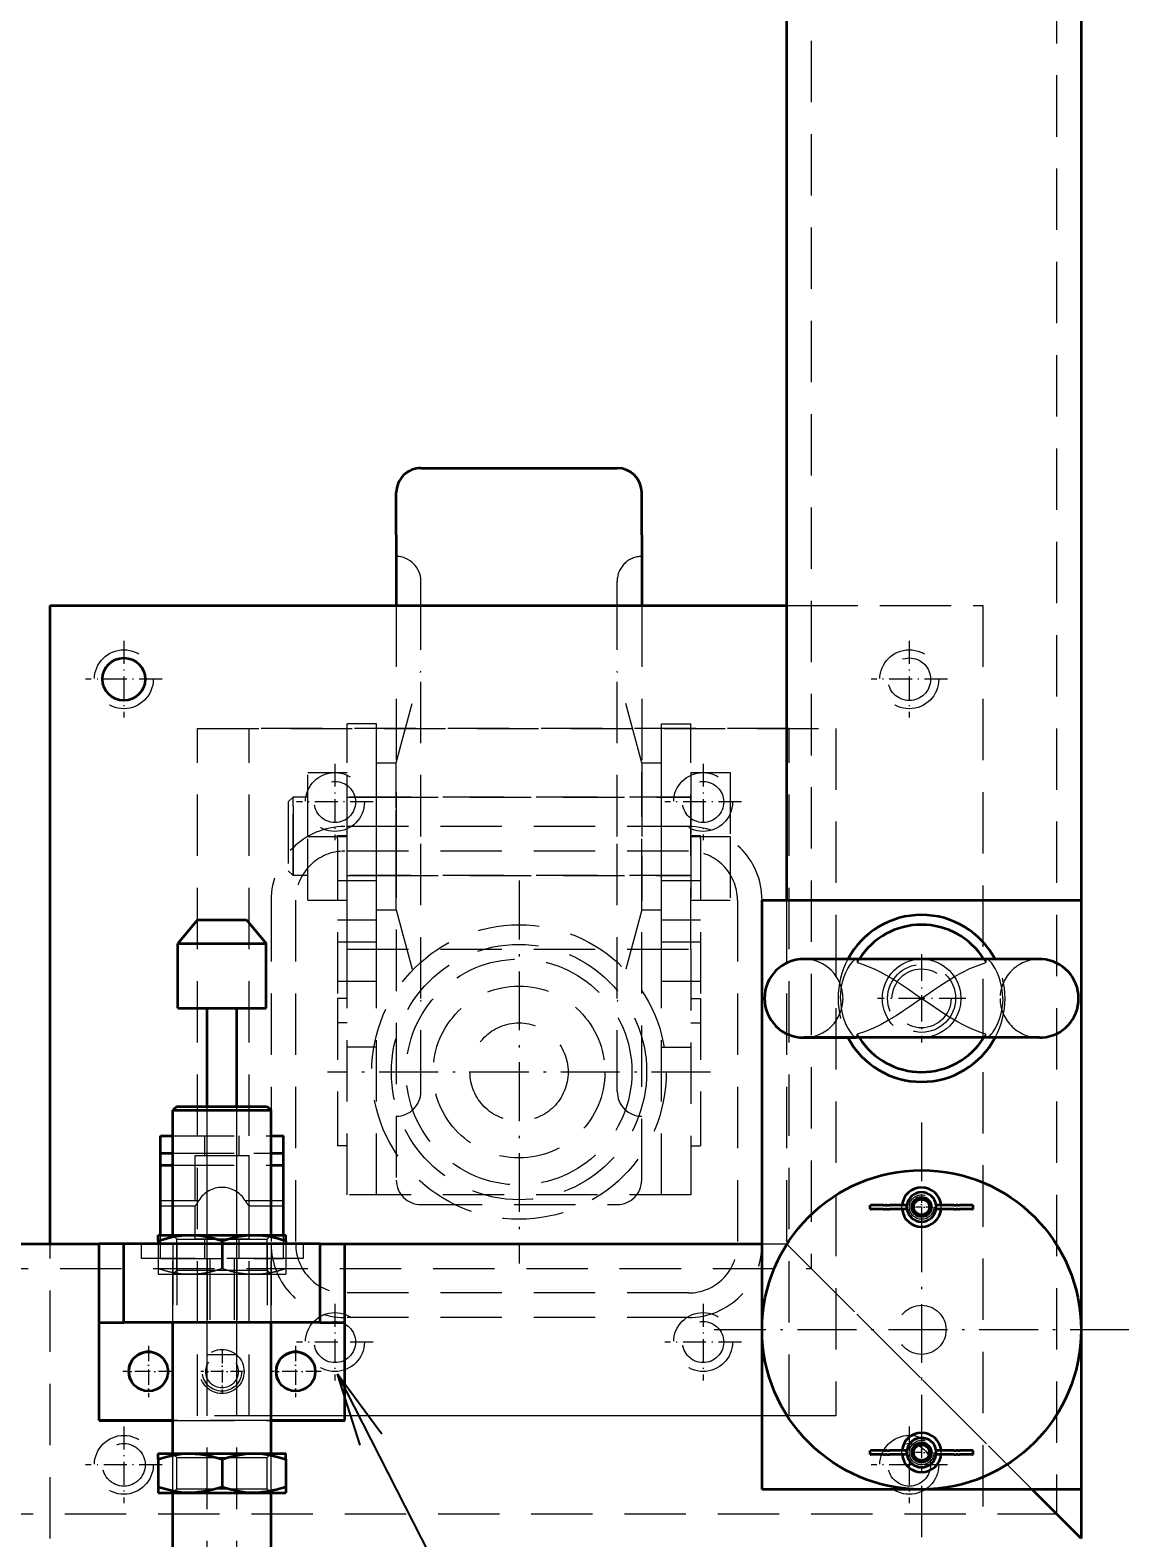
# Model space of a CAD drawing. Header units: millimetres. Extents: x -10155 to 20189, y -25550 to -22580.
# Drawn here: x -8830.3 to -8603.3, y -23854.9 to -23547.8 of the extents above; entities that cross this region are included whole.
import ezdxf

# ---------------------------------------------------------------- set-up
doc = ezdxf.new("R2010")
doc.units = ezdxf.units.MM
for name, pattern in [('CENTER-HOKUTO', [23, 20, -1, 1, -1]), ('DASHDOT', [18.5, 12, -3, 0.5, -3]), ('DASHSPACE', [30, 12, -18]), ('HIDDEN-HOKUTO', [3.8, 2.5, -1.3])]:
    doc.linetypes.add(name, pattern=pattern)
doc.layers.add('AM_7', color=2, linetype='CENTER-HOKUTO', lineweight=30)
doc.layers.add('AM_HID', color=1, linetype='HIDDEN-HOKUTO', lineweight=25)
doc.layers.add('word_dim', color=253, linetype='Continuous')
doc.styles.get("Standard").update_dxf_attribs({"font": 'romans.shx', "bigfont": 'bigfont.shx'})
doc.dimstyles.new('RS-1-5', dxfattribs={"dimscale": 5, "dimtxt": 3.5, "dimasz": 3, "dimexe": 1, "dimexo": 0, "dimgap": 1, "dimtad": 3, "dimdsep": 46, "dimtxsty": 'Standard', "dimblk1": 'OPEN', "dimblk2": 'OPEN', "dimsah": 1, "dimcen": 0, "dimclrd": 256, "dimclre": 256, "dimclrt": 3, "dimadec": 0, "dimazin": 0, "dimtfac": 1, "dimtmove": 0, "dimatfit": 3, "dimldrblk": 'OPEN', "dimfxl": 0, "dimtolj": 1, "dimtzin": 0, "dimarcsym": 0})

# ---------------------------------------------------------------- blocks, each defined once
blk = doc.blocks.new('_Open')
at = {"color": 0, "lineweight": -2}
for p, q in [((-1, 0.1667), (0, 0)), ((-1, -0.1667), (0, 0)), ((0, 0), (-1, 0))]:
    blk.add_line(p, q, dxfattribs=at)
blk = doc.blocks.new('*D754')
at = {"layer": 'DEFPOINTS', "color": 0, "ltscale": 2}
for p in [(-8616.25, -22750.69), (-9696.25, -23547.81), (-8616.25, -23589.18)]:
    blk.add_point(p, dxfattribs=at)
at = {"layer": 'word_dim', "lineweight": -2, "ltscale": 2}
for p, q in [((-9696.25, -23547.81), (-9696.25, -22745.69)), ((-8616.25, -23589.18), (-8616.25, -22745.69)), ((-9681.25, -22750.69), (-8631.25, -22750.69))]:
    blk.add_line(p, q, dxfattribs=at)
at = {"layer": 'word_dim', "lineweight": -2, "ltscale": 2, "xscale": 15, "yscale": 15, "zscale": 15, "rotation": 180}
blk.add_blockref('_Open', (-9696.25, -22750.69), dxfattribs=at)
at = {"layer": 'word_dim', "lineweight": -2, "ltscale": 2, "xscale": 15, "yscale": 15, "zscale": 15}
blk.add_blockref('_Open', (-8616.25, -22750.69), dxfattribs=at)
at = {"layer": 'word_dim', "color": 3, "ltscale": 2, "insert": (-9156.25, -22736.94), "char_height": 17.5, "attachment_point": 5}
blk.add_mtext('\\A1;1080', dxfattribs=at)
blk = doc.blocks.new('aa1')
for p, q in [((0, 0), (-1, 0)), ((-0.4, 0.0667), (0, 0)), ((-0.4, -0.0667), (0, 0))]:
    blk.add_line(p, q)
blk = doc.blocks.new('aa2')
blk.add_circle((0, 0), 1)
blk = doc.blocks.new('*D785')
at = {"layer": 'DEFPOINTS', "color": 0, "linetype": 'Continuous', "ltscale": 2}
for p in [(-8767.74, -23821.54), (-8640.76, -24069.79), (-8640.76, -24069.79)]:
    blk.add_point(p, dxfattribs=at)
at = {"layer": 'word_dim', "linetype": 'Continuous', "lineweight": -2, "ltscale": 2}
blk.add_line((-8750.66, -23854.92), (-8657.84, -24036.4), dxfattribs=at)
at = {"layer": 'word_dim', "linetype": 'Continuous', "lineweight": -2, "ltscale": 2, "xscale": 37.5, "yscale": 37.5, "zscale": 37.5}
for name, p, rotation in [('aa1', (-8767.74, -23821.54), 117.0889153060682), ('aa2', (-8640.76, -24069.79), 297.0889153060682)]:
    blk.add_blockref(name, p, dxfattribs=dict(at, rotation=rotation))
at = {"layer": 'word_dim', "color": 3, "linetype": 'Continuous', "ltscale": 2, "insert": (-8704.25, -23945.66), "char_height": 0.000005, "attachment_point": 5, "rotation": 297.0889}
blk.add_mtext('\\A1;278.84', dxfattribs=at)

msp = doc.modelspace()

# ---------------------------------------------------------------- linework, layer by layer
at = {"color": 7, "lineweight": 35}
for p, q in [((-8616.248, -23140.004), (-8616.248, -23725.004)), ((-8676.248, -23355.504), (-8676.248, -23725.004)), ((-8750.746, -23637.004), (-8710.746, -23637.004)), ((-8826.248, -23665.004), (-8676.248, -23665.004)), ((-8826.248, -23795.004), (-8826.248, -23665.004)), ((-8681.248, -23725.004), (-8616.248, -23725.004)), ((-8681.248, -23812.495), (-8681.248, -23725.004)), ((-8616.248, -23725.004), (-8616.248, -23845.004)), ((-8624.748, -23737.004), (-8672.748, -23737.004)), ((-8624.748, -23753.004), (-8672.748, -23753.004)), ((-8801.248, -23793.204), (-8801.248, -23767.804)), ((-8781.248, -23793.204), (-8781.248, -23767.804)), ((-8861.248, -23795.004), (-8816.248, -23795.004)), ((-8771.248, -23795.004), (-8811.248, -23795.004)), ((-8766.248, -23795.004), (-8681.248, -23795.004)), ((-8766.248, -23831.004), (-8766.248, -23795.004)), ((-8816.248, -23831.004), (-8816.248, -23811.004)), ((-8771.248, -23811.004), (-8811.248, -23811.004)), ((-8801.248, -23837.704), (-8801.248, -23811.004)), ((-8781.248, -23837.704), (-8781.248, -23811.004)), ((-8766.248, -23831.004), (-8766.248, -23811.004)), ((-8681.248, -23845.004), (-8681.248, -23812.513)), ((-8801.248, -23867.204), (-8801.248, -23845.704)), ((-8781.248, -23867.204), (-8781.248, -23845.704)), ((-8616.248, -23845.004), (-8681.248, -23845.004))]:
    msp.add_line(p, q, dxfattribs=at)
at = {"color": 7, "lineweight": 35, "ltscale": 0.079717}
msp.add_line((-8755.746, -23645.193), (-8755.746, -23642.004), dxfattribs=at)
at = {"color": 7, "lineweight": 35, "ltscale": 0.01646}
msp.add_line((-8705.746, -23642.662), (-8705.746, -23642.004), dxfattribs=at)
at = {"color": 7, "lineweight": 35, "ltscale": 0.197771}
msp.add_line((-8705.746, -23650.573), (-8705.746, -23642.662), dxfattribs=at)
at = {"color": 7, "lineweight": 35, "ltscale": 0.134513}
msp.add_line((-8755.746, -23650.573), (-8755.746, -23645.193), dxfattribs=at)
at = {"color": 7, "lineweight": 35, "ltscale": 0.36077}
msp.add_line((-8755.746, -23650.573), (-8755.746, -23665.004), dxfattribs=at)
at = {"color": 7, "lineweight": 35, "ltscale": 0.360763}
msp.add_line((-8705.746, -23650.573), (-8705.746, -23665.004), dxfattribs=at)
at = {"color": 7, "lineweight": 35, "ltscale": 0.156205}
for p, q in [((-8796.248, -23729.004), (-8800.248, -23733.804)), ((-8786.248, -23729.004), (-8782.248, -23733.804))]:
    msp.add_line(p, q, dxfattribs=at)
at = {"color": 7, "lineweight": 35, "ltscale": 0.125}
for p, q in [((-8796.248, -23729.004), (-8791.248, -23729.004)), ((-8791.248, -23729.004), (-8786.248, -23729.004)), ((-8811.248, -23795.004), (-8816.248, -23795.004)), ((-8771.248, -23795.004), (-8766.248, -23795.004)), ((-8816.248, -23811.004), (-8811.248, -23811.004)), ((-8771.248, -23811.004), (-8766.248, -23811.004))]:
    msp.add_line(p, q, dxfattribs=at)
at = {"color": 7, "lineweight": 35, "ltscale": 0.224994}
for p, q in [((-8800.248, -23733.804), (-8791.248, -23733.804)), ((-8800.248, -23747.004), (-8791.248, -23747.004))]:
    msp.add_line(p, q, dxfattribs=at)
at = {"color": 7, "lineweight": 35, "ltscale": 0.33}
for p, q in [((-8800.248, -23747.004), (-8800.248, -23733.804)), ((-8782.248, -23747.004), (-8782.248, -23733.804))]:
    msp.add_line(p, q, dxfattribs=at)
at = {"color": 7, "lineweight": 35, "ltscale": 0.225006}
for p, q in [((-8791.248, -23733.804), (-8782.248, -23733.804)), ((-8791.248, -23747.004), (-8782.248, -23747.004))]:
    msp.add_line(p, q, dxfattribs=at)
at = {"color": 7, "lineweight": 35, "ltscale": 0.5}
for p, q in [((-8794.248, -23767.004), (-8794.248, -23747.004)), ((-8788.248, -23767.004), (-8788.248, -23747.004))]:
    msp.add_line(p, q, dxfattribs=at)
at = {"color": 7, "lineweight": 35, "ltscale": 0.267249}
msp.add_line((-8672.748, -23753.004), (-8662.058, -23753.004), dxfattribs=at)
at = {"color": 7, "lineweight": 35, "ltscale": 0.267236}
msp.add_line((-8624.748, -23753.004), (-8635.437, -23753.004), dxfattribs=at)
at = {"color": 7, "lineweight": 35, "ltscale": 0.028285}
msp.add_line((-8800.447, -23767.004), (-8801.248, -23767.804), dxfattribs=at)
at = {"color": 7, "lineweight": 35, "ltscale": 0.229993}
msp.add_line((-8800.447, -23767.004), (-8791.248, -23767.004), dxfattribs=at)
at = {"color": 7, "lineweight": 35, "ltscale": 0.230011}
msp.add_line((-8791.248, -23767.004), (-8782.047, -23767.004), dxfattribs=at)
at = {"color": 7, "lineweight": 35, "ltscale": 0.028281}
msp.add_line((-8782.047, -23767.004), (-8781.248, -23767.804), dxfattribs=at)
at = {"color": 7, "lineweight": 35, "ltscale": 0.249988}
msp.add_line((-8801.248, -23767.804), (-8791.248, -23767.804), dxfattribs=at)
at = {"color": 7, "lineweight": 35, "ltscale": 0.250012}
msp.add_line((-8791.248, -23767.804), (-8781.248, -23767.804), dxfattribs=at)
at = {"color": 7, "lineweight": 35, "ltscale": 0.0875}
for p, q in [((-8803.748, -23776.504), (-8803.748, -23773.004)), ((-8778.748, -23776.504), (-8778.748, -23773.004))]:
    msp.add_line(p, q, dxfattribs=at)
at = {"color": 7, "lineweight": 35, "ltscale": 0.0625}
for p, q in [((-8803.748, -23773.004), (-8801.248, -23773.004)), ((-8781.248, -23773.004), (-8778.748, -23773.004)), ((-8803.748, -23776.504), (-8801.248, -23776.504)), ((-8803.748, -23779.004), (-8803.748, -23776.504)), ((-8781.248, -23776.504), (-8778.748, -23776.504)), ((-8803.748, -23779.004), (-8801.248, -23779.004)), ((-8781.248, -23779.004), (-8778.748, -23779.004))]:
    msp.add_line(p, q, dxfattribs=at)
at = {"color": 7, "lineweight": 35, "ltscale": 0.24179}
msp.add_line((-8778.748, -23786.175), (-8778.748, -23776.504), dxfattribs=at)
at = {"color": 7, "lineweight": 35, "ltscale": 0.355}
for p, q in [((-8803.748, -23793.204), (-8803.748, -23779.004)), ((-8778.748, -23793.204), (-8778.748, -23779.004))]:
    msp.add_line(p, q, dxfattribs=at)
at = {"color": 7, "lineweight": 35, "ltscale": 0.003857}
for p, q in [((-8659.248, -23787.104), (-8659.093, -23787.104)), ((-8659.248, -23787.904), (-8659.093, -23787.904)), ((-8659.248, -23837.104), (-8659.093, -23837.104)), ((-8659.248, -23837.904), (-8659.093, -23837.904))]:
    msp.add_line(p, q, dxfattribs=at)
at = {"color": 7, "lineweight": 35, "ltscale": 0.02}
for p, q in [((-8659.248, -23787.904), (-8659.248, -23787.104)), ((-8651.748, -23787.904), (-8651.748, -23787.104)), ((-8645.748, -23787.904), (-8645.748, -23787.104)), ((-8638.248, -23787.904), (-8638.248, -23787.104)), ((-8659.248, -23837.904), (-8659.248, -23837.104)), ((-8651.748, -23837.904), (-8651.748, -23837.104)), ((-8645.748, -23837.904), (-8645.748, -23837.104)), ((-8638.248, -23837.904), (-8638.248, -23837.104))]:
    msp.add_line(p, q, dxfattribs=at)
at = {"color": 7, "lineweight": 35, "ltscale": 0.064807}
for p, q in [((-8656.501, -23787.104), (-8659.093, -23787.104)), ((-8656.501, -23787.904), (-8659.093, -23787.904)), ((-8656.501, -23837.104), (-8659.093, -23837.104)), ((-8656.501, -23837.904), (-8659.093, -23837.904))]:
    msp.add_line(p, q, dxfattribs=at)
at = {"color": 7, "lineweight": 35, "ltscale": 0.009705}
for p, q in [((-8656.501, -23787.104), (-8656.113, -23787.104)), ((-8656.501, -23787.904), (-8656.113, -23787.904)), ((-8656.501, -23837.104), (-8656.113, -23837.104)), ((-8656.501, -23837.904), (-8656.113, -23837.904))]:
    msp.add_line(p, q, dxfattribs=at)
at = {"color": 7, "lineweight": 35, "ltscale": 0.007141}
for p, q in [((-8655.827, -23787.104), (-8656.113, -23787.104)), ((-8655.827, -23787.904), (-8656.113, -23787.904)), ((-8641.382, -23787.104), (-8641.668, -23787.104)), ((-8641.382, -23787.904), (-8641.668, -23787.904)), ((-8655.827, -23837.104), (-8656.113, -23837.104)), ((-8655.827, -23837.904), (-8656.113, -23837.904)), ((-8641.382, -23837.104), (-8641.668, -23837.104)), ((-8641.382, -23837.904), (-8641.668, -23837.904))]:
    msp.add_line(p, q, dxfattribs=at)
at = {"color": 7, "lineweight": 35, "ltscale": 0.013342}
for p, q in [((-8655.827, -23787.104), (-8655.293, -23787.104)), ((-8655.827, -23787.904), (-8655.293, -23787.904)), ((-8655.827, -23837.104), (-8655.293, -23837.104)), ((-8655.827, -23837.904), (-8655.293, -23837.904))]:
    msp.add_line(p, q, dxfattribs=at)
at = {"color": 7, "lineweight": 35, "ltscale": 0.088647}
for p, q in [((-8651.748, -23787.104), (-8655.293, -23787.104)), ((-8651.748, -23787.904), (-8655.293, -23787.904)), ((-8651.748, -23837.104), (-8655.293, -23837.104)), ((-8651.748, -23837.904), (-8655.293, -23837.904))]:
    msp.add_line(p, q, dxfattribs=at)
at = {"color": 7, "lineweight": 35, "ltscale": 0.000671387}
for p, q in [((-8651.721, -23787.104), (-8651.748, -23787.104)), ((-8651.721, -23787.904), (-8651.748, -23787.904)), ((-8645.748, -23787.104), (-8645.774, -23787.104)), ((-8645.748, -23787.904), (-8645.774, -23787.904)), ((-8651.721, -23837.104), (-8651.748, -23837.104)), ((-8651.721, -23837.904), (-8651.748, -23837.904)), ((-8645.748, -23837.104), (-8645.774, -23837.104)), ((-8645.748, -23837.904), (-8645.774, -23837.904))]:
    msp.add_line(p, q, dxfattribs=at)
at = {"color": 7, "lineweight": 35, "ltscale": 0.088654}
for p, q in [((-8642.201, -23787.104), (-8645.748, -23787.104)), ((-8642.201, -23787.904), (-8645.748, -23787.904)), ((-8642.201, -23837.104), (-8645.748, -23837.104)), ((-8642.201, -23837.904), (-8645.748, -23837.904))]:
    msp.add_line(p, q, dxfattribs=at)
at = {"color": 7, "lineweight": 35, "ltscale": 0.013336}
for p, q in [((-8642.201, -23787.104), (-8641.668, -23787.104)), ((-8642.201, -23787.904), (-8641.668, -23787.904)), ((-8642.201, -23837.104), (-8641.668, -23837.104)), ((-8642.201, -23837.904), (-8641.668, -23837.904))]:
    msp.add_line(p, q, dxfattribs=at)
at = {"color": 7, "lineweight": 35, "ltscale": 0.009717}
for p, q in [((-8641.382, -23787.104), (-8640.994, -23787.104)), ((-8641.382, -23787.904), (-8640.994, -23787.904)), ((-8641.382, -23837.104), (-8640.994, -23837.104)), ((-8641.382, -23837.904), (-8640.994, -23837.904))]:
    msp.add_line(p, q, dxfattribs=at)
at = {"color": 7, "lineweight": 35, "ltscale": 0.064801}
for p, q in [((-8638.402, -23787.104), (-8640.994, -23787.104)), ((-8638.402, -23787.904), (-8640.994, -23787.904)), ((-8638.402, -23837.104), (-8640.994, -23837.104)), ((-8638.402, -23837.904), (-8640.994, -23837.904))]:
    msp.add_line(p, q, dxfattribs=at)
at = {"color": 7, "lineweight": 35, "ltscale": 0.003851}
for p, q in [((-8638.402, -23787.104), (-8638.248, -23787.104)), ((-8638.402, -23787.904), (-8638.248, -23787.904)), ((-8638.402, -23837.104), (-8638.248, -23837.104)), ((-8638.402, -23837.904), (-8638.248, -23837.904))]:
    msp.add_line(p, q, dxfattribs=at)
at = {"color": 7, "lineweight": 35, "ltscale": 0.4}
for p, q in [((-8816.248, -23811.004), (-8816.248, -23795.004)), ((-8811.248, -23811.004), (-8811.248, -23795.004)), ((-8771.248, -23811.004), (-8771.248, -23795.004)), ((-8766.248, -23811.004), (-8766.248, -23795.004))]:
    msp.add_line(p, q, dxfattribs=at)
at = {"color": 7, "lineweight": 35, "ltscale": 0.029028}
for p, q in [((-8804.248, -23794.365), (-8804.248, -23793.204)), ((-8778.248, -23794.365), (-8778.248, -23793.204)), ((-8804.248, -23838.865), (-8804.248, -23837.704)), ((-8778.248, -23838.865), (-8778.248, -23837.704)), ((-8804.248, -23844.543), (-8804.248, -23845.704)), ((-8778.248, -23844.543), (-8778.248, -23845.704))]:
    msp.add_line(p, q, dxfattribs=at)
at = {"color": 7, "lineweight": 35, "ltscale": 0.162488}
for p, q in [((-8804.248, -23793.204), (-8797.748, -23793.204)), ((-8804.248, -23837.704), (-8797.748, -23837.704)), ((-8804.248, -23845.704), (-8797.748, -23845.704))]:
    msp.add_line(p, q, dxfattribs=at)
at = {"color": 7, "lineweight": 35, "ltscale": 0.015973}
for p, q in [((-8804.248, -23794.365), (-8804.248, -23795.004)), ((-8778.248, -23794.365), (-8778.248, -23795.004))]:
    msp.add_line(p, q, dxfattribs=at)
at = {"color": 7, "lineweight": 35, "ltscale": 0.1625}
for p, q in [((-8797.748, -23793.204), (-8791.248, -23793.204)), ((-8791.248, -23793.204), (-8784.748, -23793.204)), ((-8797.748, -23837.704), (-8791.248, -23837.704)), ((-8791.248, -23837.704), (-8784.748, -23837.704)), ((-8797.748, -23845.704), (-8791.248, -23845.704)), ((-8791.248, -23845.704), (-8784.748, -23845.704))]:
    msp.add_line(p, q, dxfattribs=at)
at = {"color": 7, "lineweight": 35, "ltscale": 0.141944}
for p, q in [((-8791.248, -23794.365), (-8791.248, -23800.043)), ((-8804.248, -23838.865), (-8804.248, -23844.543)), ((-8791.248, -23838.865), (-8791.248, -23844.543)), ((-8778.248, -23838.865), (-8778.248, -23844.543))]:
    msp.add_line(p, q, dxfattribs=at)
at = {"color": 7, "lineweight": 35, "ltscale": 0.162512}
for p, q in [((-8784.748, -23793.204), (-8778.248, -23793.204)), ((-8784.748, -23837.704), (-8778.248, -23837.704)), ((-8784.748, -23845.704), (-8778.248, -23845.704))]:
    msp.add_line(p, q, dxfattribs=at)
at = {"color": 7, "lineweight": 35, "ltscale": 0.375}
for p, q in [((-8816.248, -23831.004), (-8801.248, -23831.004)), ((-8801.248, -23831.004), (-8816.248, -23831.004)), ((-8781.248, -23831.004), (-8766.248, -23831.004)), ((-8766.248, -23831.004), (-8781.248, -23831.004))]:
    msp.add_line(p, q, dxfattribs=at)
at = {"color": 7, "lineweight": 35, "ltscale": 0.176777}
for p, q in [((-8621.248, -23850.004), (-8626.248, -23845.004)), ((-8626.248, -23845.004), (-8621.248, -23850.004)), ((-8616.248, -23855.004), (-8621.248, -23850.004)), ((-8616.248, -23855.004), (-8621.248, -23850.004))]:
    msp.add_line(p, q, dxfattribs=at)
at = {"color": 7, "lineweight": 35, "ltscale": 0.25}
msp.add_line((-8616.248, -23845.004), (-8616.248, -23855.004), dxfattribs=at)
at = {"color": 7, "lineweight": 35}
for points in [[(-8804.248, -23794.365), (-8802.646, -23793.884), (-8801.032, -23793.517), (-8799.4, -23793.284), (-8798.576, -23793.224), (-8797.748, -23793.204)], [(-8797.748, -23793.204), (-8796.74, -23793.234), (-8795.736, -23793.323), (-8794.224, -23793.563), (-8792.727, -23793.916), (-8791.248, -23794.365)], [(-8791.248, -23794.365), (-8789.647, -23793.884), (-8788.032, -23793.517), (-8786.4, -23793.284), (-8785.576, -23793.224), (-8784.748, -23793.204)], [(-8784.748, -23793.204), (-8783.858, -23793.227), (-8782.958, -23793.298), (-8781.402, -23793.528), (-8779.728, -23793.916), (-8778.248, -23794.365)], [(-8804.248, -23838.865), (-8802.646, -23838.384), (-8801.032, -23838.017), (-8799.4, -23837.784), (-8798.576, -23837.724), (-8797.748, -23837.704)], [(-8797.748, -23837.704), (-8796.74, -23837.734), (-8795.736, -23837.823), (-8794.224, -23838.063), (-8792.727, -23838.416), (-8791.248, -23838.865)], [(-8791.248, -23838.865), (-8789.647, -23838.384), (-8788.032, -23838.017), (-8786.4, -23837.784), (-8785.576, -23837.724), (-8784.748, -23837.704)], [(-8784.748, -23837.704), (-8783.858, -23837.727), (-8782.958, -23837.798), (-8781.402, -23838.028), (-8779.728, -23838.416), (-8778.248, -23838.865)], [(-8797.748, -23845.704), (-8798.637, -23845.68), (-8799.538, -23845.61), (-8801.093, -23845.379), (-8802.768, -23844.992), (-8804.248, -23844.543)], [(-8791.248, -23844.543), (-8793.187, -23845.111), (-8794.93, -23845.472), (-8796.561, -23845.662), (-8797.748, -23845.704)], [(-8784.748, -23845.704), (-8785.637, -23845.68), (-8786.538, -23845.61), (-8788.093, -23845.379), (-8789.768, -23844.992), (-8791.248, -23844.543)], [(-8778.248, -23844.543), (-8780.187, -23845.111), (-8781.93, -23845.472), (-8783.561, -23845.662), (-8784.748, -23845.704)]]:
    msp.add_lwpolyline(points, dxfattribs=at)
for centre, radius in [((-8811.248, -23680.004), 4.338), ((-8648.748, -23812.504), 32.5), ((-8648.748, -23787.504), 2), ((-8648.748, -23787.504), 1.8), ((-8648.748, -23787.504), 1.6), ((-8806.248, -23821.004), 4), ((-8776.248, -23821.004), 4), ((-8648.748, -23837.504), 2), ((-8648.748, -23837.504), 1.8), ((-8648.748, -23837.504), 1.6)]:
    msp.add_circle(centre, radius, dxfattribs=at)
at = {"color": 7, "linetype": 'DASHSPACE', "lineweight": 13}
for centre, radius in [((-8648.748, -23745.004), 8), ((-8648.748, -23787.504), 2), ((-8791.248, -23821.004), 4), ((-8648.748, -23837.504), 2)]:
    msp.add_circle(centre, radius, dxfattribs=at)
at = {"color": 7, "lineweight": 35}
for centre, radius, start, end in [((-8750.746, -23642.004), 5, 90, 180.00001), ((-8710.746, -23642.004), 5, 360, 90), ((-8648.748, -23745.004), 17, 28.07252, 151.92748), ((-8648.748, -23745.004), 15, 32.23096, 147.76904), ((-8672.748, -23745.004), 8, 90, 179.99999), ((-8624.748, -23745.004), 8, 86.08696, 90), ((-8624.748, -23745.004), 8, 0, 86.08696), ((-8672.748, -23745.004), 8, 179.99999, 270), ((-8624.748, -23745.004), 8, 273.91305, 0), ((-8648.748, -23745.004), 17, 208.07248, 331.92765), ((-8648.748, -23745.004), 15, 212.23095, 327.76905), ((-8624.748, -23745.004), 8, 270, 273.91305), ((-8648.748, -23787.504), 4, 5.73917, 174.26083), ((-8648.748, -23787.504), 3, 7.66226, 172.33775), ((-8648.748, -23787.504), 4, 185.73917, 354.26083), ((-8648.748, -23787.504), 3, 187.66225, 352.33774), ((-8806.248, -23821.004), 4, 28.64789, 208.64788), ((-8776.248, -23821.004), 4, 28.64789, 208.64788), ((-8648.748, -23837.504), 4, 5.73917, 174.26083), ((-8648.748, -23837.504), 3, 7.66226, 172.33775), ((-8648.748, -23837.504), 4, 185.73917, 354.26083), ((-8648.748, -23837.504), 3, 187.66225, 352.33774)]:
    msp.add_arc(centre, radius, start, end, dxfattribs=at)
at = {"layer": 'AM_7', "color": 2, "linetype": 'DASHDOT', "lineweight": 13, "ltscale": 0.389999}
for p, q in [((-8811.248, -23672.204), (-8811.248, -23687.804)), ((-8651.248, -23672.204), (-8651.248, -23687.804))]:
    msp.add_line(p, q, dxfattribs=at)
at = {"layer": 'AM_7', "color": 2, "linetype": 'DASHDOT', "lineweight": 13, "ltscale": 0.389996}
for p, q in [((-8803.447, -23680.004), (-8819.047, -23680.004)), ((-8643.447, -23680.004), (-8659.047, -23680.004)), ((-8760.446, -23705.004), (-8776.046, -23705.004)), ((-8685.446, -23705.004), (-8701.046, -23705.004)), ((-8760.446, -23815.004), (-8776.046, -23815.004)), ((-8685.446, -23815.004), (-8701.046, -23815.004)), ((-8803.447, -23840.004), (-8819.047, -23840.004)), ((-8643.447, -23840.004), (-8659.047, -23840.004))]:
    msp.add_line(p, q, dxfattribs=at)
at = {"layer": 'AM_7', "color": 2, "linetype": 'DASHDOT', "lineweight": 13, "ltscale": 0.39}
for p, q in [((-8768.246, -23697.204), (-8768.246, -23712.804)), ((-8693.246, -23697.204), (-8693.246, -23712.804)), ((-8768.246, -23807.204), (-8768.246, -23822.804)), ((-8693.246, -23807.204), (-8693.246, -23822.804)), ((-8811.248, -23832.204), (-8811.248, -23847.804)), ((-8651.248, -23832.204), (-8651.248, -23847.804))]:
    msp.add_line(p, q, dxfattribs=at)
at = {"layer": 'AM_7', "color": 2, "linetype": 'DASHDOT', "lineweight": 13}
for p, q in [((-8730.746, -23721.004), (-8730.746, -23799.004)), ((-8691.746, -23760.004), (-8769.746, -23760.004)), ((-8648.748, -23770.254), (-8648.748, -23854.754)), ((-8606.498, -23812.504), (-8690.998, -23812.504))]:
    msp.add_line(p, q, dxfattribs=at)
at = {"layer": 'AM_7', "color": 2, "linetype": 'DASHDOT', "lineweight": 13, "ltscale": 0.449637}
msp.add_line((-8648.748, -23736.011), (-8648.748, -23753.997), dxfattribs=at)
at = {"layer": 'AM_7', "color": 2, "linetype": 'DASHDOT', "lineweight": 13, "ltscale": 0.449634}
msp.add_line((-8639.755, -23745.004), (-8657.74, -23745.004), dxfattribs=at)
at = {"layer": 'AM_7', "color": 2, "linetype": 'DASHDOT', "lineweight": 13, "ltscale": 0.105365}
for p, q in [((-8648.748, -23785.397), (-8648.748, -23789.611)), ((-8646.64, -23787.504), (-8650.855, -23787.504)), ((-8646.64, -23837.504), (-8650.855, -23837.504)), ((-8648.748, -23835.397), (-8648.748, -23839.611))]:
    msp.add_line(p, q, dxfattribs=at)
at = {"layer": 'AM_7', "color": 2, "linetype": 'DASHDOT', "lineweight": 13, "ltscale": 0.260001}
for p, q in [((-8806.248, -23815.804), (-8806.248, -23826.204)), ((-8776.248, -23815.804), (-8776.248, -23826.204))]:
    msp.add_line(p, q, dxfattribs=at)
at = {"layer": 'AM_7', "color": 2, "linetype": 'DASHDOT', "lineweight": 13, "ltscale": 0.216028}
for p, q in [((-8791.248, -23816.683), (-8791.248, -23825.324)), ((-8786.927, -23821.004), (-8795.568, -23821.004))]:
    msp.add_line(p, q, dxfattribs=at)
at = {"layer": 'AM_7', "color": 2, "linetype": 'DASHDOT', "lineweight": 13, "ltscale": 0.260004}
for p, q in [((-8801.047, -23821.004), (-8811.447, -23821.004)), ((-8771.047, -23821.004), (-8781.447, -23821.004))]:
    msp.add_line(p, q, dxfattribs=at)
at = {"layer": 'AM_HID', "color": 1, "lineweight": 13, "ltscale": 5}
for p, q in [((-8621.248, -23025.004), (-8621.248, -23850.004)), ((-8671.248, -23075.004), (-8671.248, -23800.004)), ((-8750.746, -23665.596), (-8750.746, -23660.004)), ((-8710.746, -23660.184), (-8710.746, -23660.004)), ((-8710.746, -23666.37), (-8710.746, -23660.184)), ((-8826.248, -23665.004), (-8636.248, -23665.004)), ((-8826.248, -23855.004), (-8826.248, -23665.004)), ((-8755.746, -23665.004), (-8755.746, -23712.004)), ((-8750.746, -23666.37), (-8750.746, -23665.596)), ((-8705.746, -23665.004), (-8705.746, -23712.004)), ((-8676.248, -23665.004), (-8636.248, -23665.004)), ((-8636.248, -23665.004), (-8636.248, -23855.004)), ((-8636.248, -23665.004), (-8636.248, -23855.004)), ((-8750.746, -23712.004), (-8750.746, -23666.37)), ((-8710.746, -23712.004), (-8710.746, -23666.37)), ((-8755.746, -23697.004), (-8750.746, -23678.344)), ((-8705.746, -23697.004), (-8710.746, -23678.344)), ((-8796.246, -23830.004), (-8796.246, -23690.004)), ((-8796.246, -23690.004), (-8666.246, -23690.004)), ((-8675.746, -23690.004), (-8785.746, -23690.004)), ((-8785.746, -23830.004), (-8785.746, -23690.004)), ((-8765.746, -23735.004), (-8765.746, -23689.101)), ((-8759.746, -23689.101), (-8765.746, -23689.101)), ((-8759.746, -23735.004), (-8759.746, -23689.101)), ((-8701.746, -23735.004), (-8701.746, -23689.101)), ((-8701.746, -23689.101), (-8695.746, -23689.101)), ((-8695.746, -23735.004), (-8695.746, -23689.101)), ((-8675.746, -23830.004), (-8675.746, -23690.004)), ((-8666.246, -23690.004), (-8666.246, -23830.004)), ((-8773.746, -23712.004), (-8773.746, -23699.013)), ((-8773.746, -23699.013), (-8765.746, -23699.013)), ((-8765.746, -23712.004), (-8765.746, -23699.013)), ((-8759.746, -23698.84), (-8759.746, -23697.004)), ((-8759.746, -23697.004), (-8755.746, -23697.004)), ((-8759.746, -23727.004), (-8759.746, -23698.84)), ((-8755.746, -23697.611), (-8755.746, -23697.004)), ((-8755.746, -23698.84), (-8755.746, -23697.09)), ((-8755.746, -23704.812), (-8755.746, -23697.611)), ((-8755.746, -23719.195), (-8755.746, -23698.84)), ((-8705.746, -23697.004), (-8705.746, -23725.168)), ((-8705.746, -23697.004), (-8701.746, -23697.004)), ((-8705.746, -23727.004), (-8705.746, -23698.84)), ((-8701.746, -23698.84), (-8701.746, -23697.004)), ((-8701.746, -23727.004), (-8701.746, -23698.84)), ((-8695.746, -23699.013), (-8695.746, -23712.004)), ((-8695.746, -23699.013), (-8687.746, -23699.013)), ((-8687.746, -23699.013), (-8687.746, -23712.004)), ((-8777.746, -23705.004), (-8776.746, -23704.004)), ((-8777.746, -23705.004), (-8777.746, -23719.004)), ((-8776.746, -23704.482), (-8776.746, -23704.004)), ((-8773.746, -23704.004), (-8776.746, -23704.004)), ((-8776.746, -23720.004), (-8776.746, -23704.004)), ((-8776.746, -23705.859), (-8776.746, -23704.482)), ((-8776.746, -23705.859), (-8776.746, -23710.564)), ((-8765.746, -23704.004), (-8759.746, -23704.004)), ((-8695.746, -23704.004), (-8765.746, -23704.004)), ((-8759.746, -23704.004), (-8701.746, -23704.004)), ((-8755.746, -23725.168), (-8755.746, -23704.812)), ((-8701.746, -23704.004), (-8695.746, -23704.004)), ((-8776.746, -23710.564), (-8776.746, -23719.486)), ((-8773.746, -23724.994), (-8773.746, -23712.004)), ((-8773.746, -23712.004), (-8765.746, -23712.004)), ((-8773.746, -23712.004), (-8765.746, -23712.004)), ((-8767.746, -23712.504), (-8767.746, -23711.834)), ((-8767.746, -23711.834), (-8765.746, -23711.834)), ((-8696.246, -23710.004), (-8766.246, -23710.004)), ((-8765.746, -23724.994), (-8765.746, -23712.004)), ((-8755.746, -23712.004), (-8755.746, -23782.004)), ((-8750.746, -23764.004), (-8750.746, -23712.004)), ((-8710.746, -23764.004), (-8710.746, -23712.004)), ((-8705.746, -23782.004), (-8705.746, -23712.004)), ((-8695.746, -23711.834), (-8693.746, -23711.834)), ((-8695.746, -23712.004), (-8695.746, -23724.994)), ((-8695.746, -23712.004), (-8687.746, -23712.004)), ((-8695.746, -23712.004), (-8687.746, -23712.004)), ((-8693.746, -23712.504), (-8693.746, -23711.834)), ((-8687.746, -23712.004), (-8687.746, -23724.994)), ((-8767.746, -23712.504), (-8767.746, -23745.004)), ((-8696.246, -23715.004), (-8766.246, -23715.004)), ((-8693.746, -23712.504), (-8693.746, -23745.004)), ((-8777.746, -23719.004), (-8776.746, -23720.004)), ((-8776.746, -23719.486), (-8776.746, -23720.004)), ((-8773.746, -23720.004), (-8776.746, -23720.004)), ((-8767.746, -23721.004), (-8759.746, -23721.004)), ((-8765.746, -23720.004), (-8759.746, -23720.004)), ((-8695.746, -23720.004), (-8765.746, -23720.004)), ((-8759.746, -23720.004), (-8701.746, -23720.004)), ((-8755.746, -23726.397), (-8755.746, -23719.195)), ((-8701.746, -23720.004), (-8695.746, -23720.004)), ((-8701.746, -23721.004), (-8693.746, -23721.004)), ((-8781.246, -23725.004), (-8781.246, -23795.004)), ((-8776.246, -23725.004), (-8776.246, -23795.004)), ((-8773.746, -23724.994), (-8765.746, -23724.994)), ((-8759.746, -23727.004), (-8755.746, -23727.004)), ((-8755.746, -23726.918), (-8755.746, -23725.168)), ((-8755.746, -23727.004), (-8755.746, -23726.397)), ((-8755.746, -23727.004), (-8750.746, -23745.664)), ((-8705.746, -23727.004), (-8710.746, -23745.664)), ((-8705.746, -23727.004), (-8701.746, -23727.004)), ((-8695.746, -23724.994), (-8687.746, -23724.994)), ((-8686.246, -23725.004), (-8686.246, -23795.004)), ((-8676.248, -23725.004), (-8676.248, -23795.004)), ((-8767.746, -23729.004), (-8759.746, -23729.004)), ((-8701.746, -23729.004), (-8693.746, -23729.004)), ((-8800.248, -23733.804), (-8791.247, -23733.804)), ((-8791.247, -23733.804), (-8782.248, -23733.804)), ((-8767.746, -23733.504), (-8759.746, -23733.504)), ((-8701.746, -23733.504), (-8693.746, -23733.504)), ((-8765.746, -23785.004), (-8765.746, -23735.004)), ((-8765.746, -23735.004), (-8695.746, -23735.004)), ((-8759.746, -23785.004), (-8759.746, -23735.004)), ((-8701.746, -23785.004), (-8701.746, -23735.004)), ((-8695.746, -23735.004), (-8695.746, -23785.004)), ((-8672.748, -23737.004), (-8662.058, -23737.004)), ((-8624.748, -23737.004), (-8635.437, -23737.004)), ((-8767.746, -23741.504), (-8759.746, -23741.504)), ((-8701.746, -23741.504), (-8693.746, -23741.504)), ((-8765.746, -23745.004), (-8767.746, -23745.004)), ((-8767.746, -23745.004), (-8767.746, -23775.004)), ((-8695.746, -23745.004), (-8693.746, -23745.004)), ((-8693.746, -23745.004), (-8693.746, -23775.004)), ((-8765.746, -23750.004), (-8767.746, -23750.004)), ((-8695.746, -23750.004), (-8693.746, -23750.004)), ((-8759.746, -23754.951), (-8765.746, -23754.951)), ((-8701.746, -23754.951), (-8695.746, -23754.951)), ((-8794.248, -23868.004), (-8794.248, -23767.004)), ((-8794.248, -23817.504), (-8794.248, -23767.004)), ((-8788.248, -23868.004), (-8788.248, -23767.004)), ((-8788.248, -23817.504), (-8788.248, -23767.004)), ((-8801.248, -23767.804), (-8791.247, -23767.804)), ((-8791.247, -23767.804), (-8781.248, -23767.804)), ((-8801.248, -23773.004), (-8781.248, -23773.004)), ((-8794.748, -23777.004), (-8794.748, -23773.004)), ((-8787.748, -23777.004), (-8787.748, -23773.004)), ((-8803.748, -23776.504), (-8778.748, -23776.504)), ((-8801.248, -23776.504), (-8781.248, -23776.504)), ((-8765.746, -23775.004), (-8767.746, -23775.004)), ((-8695.746, -23775.004), (-8693.746, -23775.004)), ((-8803.748, -23786.175), (-8803.748, -23779.004)), ((-8801.248, -23779.004), (-8781.248, -23779.004)), ((-8796.748, -23777.004), (-8791.248, -23777.004)), ((-8796.748, -23786.175), (-8796.748, -23777.004)), ((-8791.248, -23777.004), (-8785.748, -23777.004)), ((-8785.748, -23786.175), (-8785.748, -23777.004)), ((-8695.746, -23785.004), (-8765.746, -23785.004)), ((-8803.748, -23786.175), (-8795.964, -23786.175)), ((-8796.748, -23787.347), (-8803.748, -23787.347)), ((-8796.748, -23794.004), (-8796.748, -23787.347)), ((-8786.53, -23786.175), (-8778.748, -23786.175)), ((-8785.748, -23794.004), (-8785.748, -23787.347)), ((-8778.748, -23787.347), (-8785.748, -23787.347)), ((-8750.746, -23787.004), (-8710.746, -23787.004)), ((-8652.748, -23787.904), (-8652.748, -23787.104)), ((-8644.748, -23787.904), (-8644.748, -23787.104)), ((-8826.248, -23855.004), (-8826.248, -23795.004)), ((-8766.248, -23795.004), (-8816.248, -23795.004)), ((-8816.248, -23795.004), (-8816.248, -23831.004)), ((-8807.748, -23795.004), (-8807.748, -23798.004)), ((-8804.248, -23795.004), (-8804.248, -23800.043)), ((-8803.748, -23798.004), (-8803.748, -23793.204)), ((-8801.248, -23811.004), (-8801.248, -23793.204)), ((-8800.436, -23794.016), (-8801.248, -23793.204)), ((-8801.248, -23795.004), (-8801.248, -23811.004)), ((-8800.436, -23794.016), (-8791.247, -23794.016)), ((-8800.436, -23794.016), (-8791.248, -23794.016)), ((-8800.436, -23800.392), (-8800.436, -23794.016)), ((-8800.436, -23795.004), (-8800.436, -23811.004)), ((-8796.748, -23794.004), (-8791.248, -23794.004)), ((-8794.748, -23798.004), (-8794.748, -23794.004)), ((-8791.248, -23794.004), (-8785.748, -23794.004)), ((-8791.248, -23794.016), (-8782.06, -23794.016)), ((-8791.247, -23794.016), (-8782.06, -23794.016)), ((-8791.247, -23794.365), (-8791.247, -23800.043)), ((-8787.748, -23798.004), (-8787.748, -23794.004)), ((-8782.06, -23794.016), (-8781.248, -23793.204)), ((-8782.06, -23800.392), (-8782.06, -23794.016)), ((-8782.06, -23795.004), (-8782.06, -23811.004)), ((-8781.248, -23811.004), (-8781.248, -23793.204)), ((-8781.248, -23795.004), (-8781.248, -23811.004)), ((-8778.748, -23798.004), (-8778.748, -23793.204)), ((-8778.248, -23795.004), (-8778.248, -23800.043)), ((-8774.748, -23795.004), (-8774.748, -23798.004)), ((-8681.248, -23795.004), (-8676.248, -23795.004)), ((-8671.248, -23800.004), (-8676.248, -23795.004)), ((-8676.248, -23795.004), (-8671.248, -23800.004)), ((-8804.748, -23798.004), (-8807.748, -23798.004)), ((-8777.748, -23798.004), (-8804.748, -23798.004)), ((-8803.748, -23798.004), (-8778.748, -23798.004)), ((-8794.248, -23798.004), (-8794.248, -23811.004)), ((-8793.706, -23798.004), (-8793.706, -23811.004)), ((-8788.789, -23798.004), (-8788.789, -23811.004)), ((-8788.248, -23798.004), (-8788.248, -23811.004)), ((-8774.748, -23798.004), (-8777.748, -23798.004)), ((-9641.248, -23800.004), (-8671.248, -23800.004)), ((-8804.248, -23800.043), (-8804.248, -23801.204)), ((-8804.248, -23801.204), (-8797.748, -23801.204)), ((-8800.436, -23800.392), (-8801.248, -23801.204)), ((-8800.436, -23800.392), (-8791.247, -23800.392)), ((-8800.436, -23800.392), (-8791.248, -23800.392)), ((-8797.748, -23801.204), (-8791.248, -23801.204)), ((-8791.248, -23800.392), (-8782.06, -23800.392)), ((-8791.248, -23801.204), (-8784.748, -23801.204)), ((-8791.247, -23800.392), (-8782.06, -23800.392)), ((-8784.748, -23801.204), (-8778.248, -23801.204)), ((-8782.06, -23800.392), (-8781.248, -23801.204)), ((-8778.248, -23800.043), (-8778.248, -23801.204)), ((-8626.248, -23845.004), (-8671.248, -23800.004)), ((-8671.248, -23800.004), (-8626.248, -23845.004)), ((-8696.246, -23805.004), (-8766.246, -23805.004)), ((-8696.246, -23810.004), (-8766.246, -23810.004)), ((-8681.248, -23812.513), (-8681.248, -23812.495)), ((-8794.248, -23817.504), (-8791.248, -23817.504)), ((-8791.248, -23817.504), (-8788.248, -23817.504)), ((-8801.248, -23831.004), (-8781.248, -23831.004)), ((-8781.248, -23831.004), (-8801.248, -23831.004)), ((-8666.246, -23830.004), (-8796.246, -23830.004)), ((-8675.746, -23830.004), (-8785.746, -23830.004)), ((-8801.248, -23845.704), (-8801.248, -23837.704)), ((-8800.436, -23838.516), (-8801.248, -23837.704)), ((-8782.06, -23838.516), (-8781.248, -23837.704)), ((-8781.248, -23845.704), (-8781.248, -23837.704)), ((-8652.748, -23837.904), (-8652.748, -23837.104)), ((-8644.748, -23837.904), (-8644.748, -23837.104)), ((-8800.436, -23838.516), (-8791.247, -23838.516)), ((-8800.436, -23838.516), (-8791.248, -23838.516)), ((-8800.436, -23844.892), (-8800.436, -23838.516)), ((-8791.248, -23838.516), (-8782.06, -23838.516)), ((-8791.247, -23838.516), (-8782.06, -23838.516)), ((-8791.247, -23838.865), (-8791.247, -23844.543)), ((-8782.06, -23844.892), (-8782.06, -23838.516)), ((-8800.436, -23844.892), (-8801.248, -23845.704)), ((-8800.436, -23844.892), (-8791.247, -23844.892)), ((-8800.436, -23844.892), (-8791.248, -23844.892)), ((-8791.248, -23844.892), (-8782.06, -23844.892)), ((-8791.247, -23844.892), (-8782.06, -23844.892)), ((-8782.06, -23844.892), (-8781.248, -23845.704)), ((-8861.248, -23850.004), (-8621.248, -23850.004))]:
    msp.add_line(p, q, dxfattribs=at)
for points in [[(-8665.268, -23745.004), (-8665.214, -23743.791), (-8665.05, -23742.591), (-8664.778, -23741.414), (-8664.502, -23740.551), (-8664.164, -23739.715), (-8663.764, -23738.915), (-8663.298, -23738.162), (-8663.037, -23737.809), (-8662.754, -23737.479), (-8662.477, -23737.217), (-8662.326, -23737.106), (-8662.165, -23737.024), (-8662.081, -23737.005)], [(-8662.081, -23737.005), (-8661.964, -23737.029), (-8661.888, -23737.12), (-8661.862, -23737.201), (-8661.843, -23737.371), (-8661.861, -23737.722)], [(-8661.861, -23737.722), (-8660.619, -23738.121), (-8659.4, -23738.588), (-8658.286, -23739.076), (-8657.193, -23739.61), (-8655.964, -23740.268), (-8654.759, -23740.969), (-8653.631, -23741.668), (-8651.42, -23743.133), (-8648.748, -23745.004)], [(-8648.748, -23745.004), (-8646.281, -23743.275), (-8645.059, -23742.447), (-8643.56, -23741.476), (-8642.029, -23740.552), (-8640.503, -23739.713), (-8638.937, -23738.952), (-8637.307, -23738.277), (-8635.634, -23737.722)], [(-8635.415, -23737.005), (-8635.531, -23737.029), (-8635.606, -23737.12), (-8635.633, -23737.201), (-8635.652, -23737.371), (-8635.634, -23737.722)], [(-8632.227, -23745.004), (-8632.281, -23743.791), (-8632.445, -23742.591), (-8632.717, -23741.414), (-8632.993, -23740.551), (-8633.331, -23739.715), (-8633.731, -23738.915), (-8634.197, -23738.162), (-8634.457, -23737.809), (-8634.741, -23737.479), (-8635.018, -23737.217), (-8635.169, -23737.106), (-8635.33, -23737.024), (-8635.415, -23737.005)], [(-8665.268, -23745.004), (-8665.214, -23746.217), (-8665.05, -23747.417), (-8664.778, -23748.594), (-8664.502, -23749.457), (-8664.164, -23750.293), (-8663.764, -23751.093), (-8663.298, -23751.846), (-8663.037, -23752.199), (-8662.754, -23752.529), (-8662.477, -23752.791), (-8662.326, -23752.902), (-8662.165, -23752.984), (-8662.081, -23753.003)], [(-8648.748, -23745.004), (-8651.214, -23746.732), (-8652.436, -23747.56), (-8653.935, -23748.532), (-8655.465, -23749.456), (-8656.992, -23750.294), (-8658.558, -23751.056), (-8660.188, -23751.73), (-8661.861, -23752.286)], [(-8635.634, -23752.286), (-8636.876, -23751.887), (-8638.095, -23751.42), (-8639.209, -23750.931), (-8640.302, -23750.398), (-8641.531, -23749.739), (-8642.736, -23749.039), (-8643.863, -23748.34), (-8646.074, -23746.874), (-8648.748, -23745.004)], [(-8632.227, -23745.004), (-8632.281, -23746.217), (-8632.445, -23747.417), (-8632.717, -23748.594), (-8632.993, -23749.457), (-8633.331, -23750.293), (-8633.731, -23751.093), (-8634.197, -23751.846), (-8634.457, -23752.199), (-8634.741, -23752.529), (-8635.018, -23752.791), (-8635.169, -23752.902), (-8635.33, -23752.984), (-8635.415, -23753.003)], [(-8662.081, -23753.003), (-8661.964, -23752.979), (-8661.888, -23752.887), (-8661.862, -23752.806), (-8661.843, -23752.637), (-8661.861, -23752.286)], [(-8635.415, -23753.003), (-8635.531, -23752.979), (-8635.606, -23752.887), (-8635.633, -23752.806), (-8635.652, -23752.637), (-8635.634, -23752.286)], [(-8797.747, -23793.204), (-8798.755, -23793.234), (-8799.759, -23793.323), (-8801.271, -23793.563), (-8802.768, -23793.916), (-8804.247, -23794.365)], [(-8791.247, -23794.365), (-8793.186, -23793.796), (-8794.929, -23793.435), (-8796.561, -23793.245), (-8797.747, -23793.204)], [(-8784.747, -23793.204), (-8785.636, -23793.227), (-8786.537, -23793.298), (-8788.092, -23793.528), (-8789.767, -23793.916), (-8791.247, -23794.365)], [(-8778.247, -23794.365), (-8780.186, -23793.796), (-8781.929, -23793.435), (-8783.561, -23793.245), (-8784.747, -23793.204)], [(-8797.748, -23801.204), (-8798.637, -23801.18), (-8799.538, -23801.11), (-8801.093, -23800.879), (-8802.768, -23800.492), (-8804.248, -23800.043)], [(-8804.247, -23800.043), (-8802.308, -23800.612), (-8800.565, -23800.972), (-8798.934, -23801.162), (-8797.747, -23801.204)], [(-8791.248, -23800.043), (-8793.187, -23800.611), (-8794.93, -23800.972), (-8796.561, -23801.162), (-8797.748, -23801.204)], [(-8797.747, -23801.204), (-8796.857, -23801.18), (-8795.957, -23801.11), (-8794.401, -23800.879), (-8792.727, -23800.492), (-8791.247, -23800.043)], [(-8784.748, -23801.204), (-8785.637, -23801.18), (-8786.538, -23801.11), (-8788.093, -23800.879), (-8789.768, -23800.492), (-8791.248, -23800.043)], [(-8791.247, -23800.043), (-8789.307, -23800.611), (-8787.564, -23800.972), (-8785.933, -23801.162), (-8784.747, -23801.204)], [(-8778.248, -23800.043), (-8780.187, -23800.612), (-8781.93, -23800.972), (-8783.561, -23801.162), (-8784.748, -23801.204)], [(-8784.747, -23801.204), (-8783.857, -23801.18), (-8782.957, -23801.11), (-8781.402, -23800.879), (-8779.727, -23800.492), (-8778.247, -23800.043)], [(-8797.747, -23837.704), (-8798.755, -23837.734), (-8799.759, -23837.823), (-8801.271, -23838.063), (-8802.768, -23838.416), (-8804.247, -23838.865)], [(-8791.247, -23838.865), (-8793.186, -23838.296), (-8794.929, -23837.935), (-8796.561, -23837.745), (-8797.747, -23837.704)], [(-8784.747, -23837.704), (-8785.636, -23837.727), (-8786.537, -23837.798), (-8788.092, -23838.028), (-8789.767, -23838.416), (-8791.247, -23838.865)], [(-8778.247, -23838.865), (-8780.186, -23838.296), (-8781.929, -23837.935), (-8783.561, -23837.745), (-8784.747, -23837.704)], [(-8804.247, -23844.543), (-8802.308, -23845.111), (-8800.565, -23845.472), (-8798.934, -23845.662), (-8797.747, -23845.704)], [(-8797.747, -23845.704), (-8796.857, -23845.68), (-8795.957, -23845.61), (-8794.401, -23845.379), (-8792.727, -23844.992), (-8791.247, -23844.543)], [(-8791.247, -23844.543), (-8789.307, -23845.111), (-8787.564, -23845.472), (-8785.933, -23845.662), (-8784.747, -23845.704)], [(-8784.747, -23845.704), (-8783.857, -23845.68), (-8782.957, -23845.61), (-8781.402, -23845.379), (-8779.727, -23844.992), (-8778.247, -23844.543)]]:
    msp.add_lwpolyline(points, dxfattribs=at)
for centre, radius in [((-8811.248, -23680.004), 6), ((-8651.248, -23680.004), 6), ((-8651.248, -23680.004), 4.338), ((-8768.246, -23705.004), 6), ((-8693.246, -23705.004), 6), ((-8768.246, -23705.004), 4.188), ((-8693.246, -23705.004), 4.188), ((-8730.746, -23760.004), 30), ((-8730.746, -23760.004), 26), ((-8730.746, -23760.004), 23), ((-8648.748, -23745.004), 8), ((-8648.748, -23745.004), 6.918), ((-8648.748, -23745.004), 6), ((-8730.746, -23760.004), 17.5), ((-8730.746, -23760.004), 17.5), ((-8730.746, -23760.004), 10), ((-8648.748, -23787.504), 3), ((-8648.748, -23787.504), 2.5), ((-8648.748, -23787.504), 2), ((-8648.748, -23787.504), 1.621), ((-8648.748, -23787.504), 1.57), ((-8648.748, -23812.504), 5), ((-8768.246, -23815.004), 6), ((-8693.246, -23815.004), 6), ((-8768.246, -23815.004), 4.188), ((-8693.246, -23815.004), 4.188), ((-8791.248, -23821.004), 4.5), ((-8791.248, -23821.004), 3.323), ((-8811.248, -23840.004), 6), ((-8651.248, -23840.004), 6), ((-8648.748, -23837.504), 3), ((-8648.748, -23837.504), 2.5), ((-8811.248, -23840.004), 4.338), ((-8651.248, -23840.004), 4.338), ((-8648.748, -23837.504), 2), ((-8648.748, -23837.504), 1.621), ((-8648.748, -23837.504), 1.57)]:
    msp.add_circle(centre, radius, dxfattribs=at)
for centre, radius, start, end in [((-8755.746, -23660.004), 5, 360, 90), ((-8705.746, -23660.004), 5, 90, 180.00001), ((-8766.246, -23725.004), 15, 90, 179.99999), ((-8696.246, -23725.004), 15, 0, 90), ((-8766.246, -23725.004), 10, 90, 179.99999), ((-8696.246, -23725.004), 10, 0, 90), ((-8672.748, -23745.004), 8, 90, 93.91305), ((-8672.748, -23745.004), 8, 0, 90), ((-8672.748, -23745.004), 8, 86.08695, 90), ((-8648.748, -23745.004), 17, 151.92748, 208.07248), ((-8648.748, -23745.004), 15, 147.76904, 150.957), ((-8648.748, -23745.004), 15, 29.043, 32.23096), ((-8648.748, -23745.004), 17, 331.92765, 28.07252), ((-8624.748, -23745.004), 8, 86.08696, 179.99999), ((-8624.748, -23745.004), 8, 90, 93.91305), ((-8672.748, -23745.004), 8, 270, 0), ((-8624.748, -23745.004), 8, 179.99999, 273.91305), ((-8672.748, -23745.004), 8, 266.08695, 270), ((-8672.748, -23745.004), 8, 270, 273.91305), ((-8648.748, -23745.004), 15, 209.043, 212.23095), ((-8648.748, -23745.004), 15, 327.76905, 330.957), ((-8624.748, -23745.004), 8, 266.08695, 270), ((-8755.746, -23764.004), 5, 270, 360), ((-8705.746, -23764.004), 5, 180.00001, 270), ((-8750.746, -23782.004), 5, 180.00001, 270), ((-8710.746, -23782.004), 5, 270, 360), ((-8791.248, -23789.004), 5.5, 30.94878, 149.05161), ((-8791.248, -23789.004), 5.5, 30.94878, 149.05161), ((-8791.248, -23789.004), 5.5, 30.94798, 149.05082), ((-8791.248, -23789.004), 5.5, 30.94798, 149.05082), ((-8809.858, -23777.725), 16.263, 323.72425, 328.69052), ((-8809.829, -23777.745), 16.227, 323.72116, 328.6982), ((-8772.637, -23777.725), 16.263, 211.30947, 216.27574), ((-8772.665, -23777.745), 16.227, 211.3018, 216.27885), ((-8766.246, -23795.004), 15, 179.99999, 270), ((-8766.246, -23795.004), 10, 179.99999, 270), ((-8696.246, -23795.004), 15, 270, 0), ((-8696.246, -23795.004), 10, 270, 0), ((-8806.248, -23821.004), 4, 208.64788, 28.64789), ((-8776.248, -23821.004), 4, 208.64788, 28.64789)]:
    msp.add_arc(centre, radius, start, end, dxfattribs=at)

# ---------------------------------------------------------------- dimensions: what is measured, and where the dimension line sits
at = {"layer": 'word_dim', "ltscale": 2}
dim = msp.add_linear_dim(base=(-8616.248, -22750.69), p1=(-9696.248, -23547.806), p2=(-8616.248, -23589.18), dimstyle='RS-1-5', dxfattribs=at)
dim.commit()
dim.dimension.update_dxf_attribs({"geometry": '*D754', "text_midpoint": (-9156.248, -22736.94)})
at = {"layer": 'word_dim', "color": 3, "linetype": 'Continuous', "ltscale": 2}
dim = msp.add_aligned_dim(p1=(-8767.741, -23821.538), p2=(-8640.765, -24069.79), distance=0, dimstyle='RS-1-5', override={"dimtxt": 1e-06, "dimasz": 7.5, "dimgap": 0, "dimblk1": 'aa1', "dimblk2": 'aa2', "dimse1": 1, "dimse2": 1}, dxfattribs=at)
dim.commit()
dim.dimension.update_dxf_attribs({"geometry": '*D785', "text_midpoint": (-8704.253, -23945.664)})

doc.saveas('drawing.dxf')
